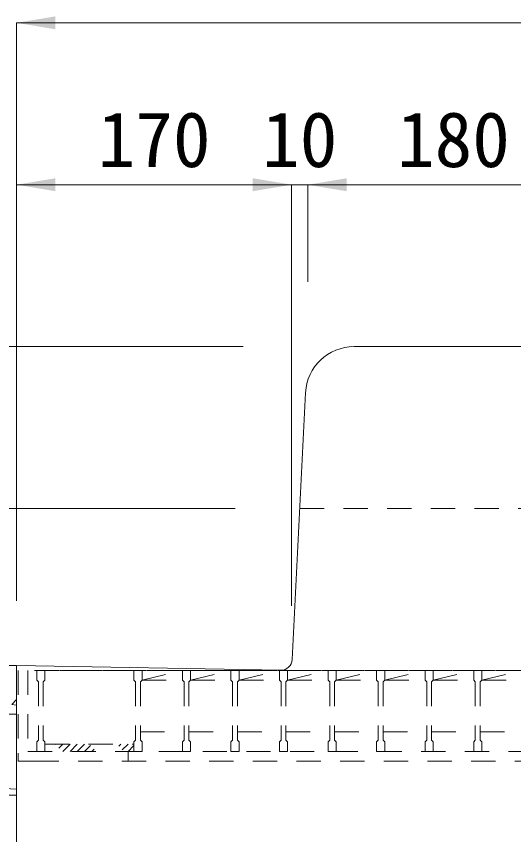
# Model space of a CAD drawing. Units: millimetres at full size, sheet at 1:20; some dimension numbers follow another scale. Extents: x 0 to 8400, y 0 to 13400.
# Drawn here: x 5830 to 6137, y 11394 to 11899 of the extents above; entities that cross this region are included whole.
import ezdxf
from ezdxf.enums import TextEntityAlignment as Align

# ---------------------------------------------------------------- set-up
doc = ezdxf.new("R2010")
doc.units = ezdxf.units.MM
doc.header["$LTSCALE"] = 20
doc.linetypes.add('USER1', pattern=[1.35, 0.75, -0.6])
for name, color, linetype, lineweight in [('ハッチング_基礎', 150, 'Continuous', 5), ('ハッチング_舗装', 7, 'Continuous', 20), ('寸法線', 7, 'Continuous', 13), ('本体', 2, 'Continuous', 20), ('舗装・基礎', 3, 'USER1', 9), ('ｸﾞﾚｰﾁﾝｸﾞ', 7, 'USER1', 9)]:
    doc.layers.add(name, color=color, linetype=linetype, lineweight=lineweight)
doc.styles.add('ＭＳ ゴシック', font='')
doc.styles.get('ＭＳ ゴシック').set_extended_font_data('MS Gothic')

# ---------------------------------------------------------------- blocks, each defined once
blk = doc.blocks.new('filled_arrow')
at = {"color": 0, "linetype": 'Continuous', "lineweight": -2}
blk.add_solid([(7.5, 1.25), (0, 0), (7.5, -1.25)], dxfattribs=at)

msp = doc.modelspace()

# ---------------------------------------------------------------- hatches: boundary and pattern name
at = {"layer": 'ｸﾞﾚｰﾁﾝｸﾞ'}
h = msp.add_hatch(dxfattribs=at)
h.set_pattern_fill('USER', color=256, style=0, pattern_type=2)
h.set_pattern_definition([(45, (5334.99, 11128.1), (-2.24506, 2.24506), [15, -12])])
h.paths.add_polyline_path([(5902.5, 11445.08), (5867, 11445.08), (5847.5, 11445.08), (5847.5, 11449.58), (5852, 11449.58), (5867, 11449.58), (5902.5, 11449.58)])

# ---------------------------------------------------------------- linework, layer by layer
at = {"layer": 'ハッチング_基礎'}
msp.add_line((5817.94, 11422.38), (5830, 11421.81), dxfattribs=at)
at = {"layer": 'ハッチング_舗装'}
for p, q in [((5827.04, 11474.07), (5830, 11473.61)), ((5827.05, 11474.06), (5830, 11477.13))]:
    msp.add_line(p, q, dxfattribs=at)
at = {"layer": '寸法線'}
for p, q in [((6370, 11895.09), (5830, 11895.09)), ((5830, 11538.09), (5830, 11895.09)), ((5830, 11795.09), (6000, 11795.09)), ((5830, 11538.09), (5830, 11795.09)), ((5952, 11795.09), (6058, 11795.09)), ((6000, 11535.09), (6000, 11795.09)), ((6000, 11535.09), (6000, 11795.09)), ((6010, 11735.09), (6010, 11795.09)), ((6010, 11795.09), (6190, 11795.09)), ((6010, 11735.09), (6010, 11795.09)), ((5970, 11695.09), (5570.06, 11695.09)), ((5970, 11695.09), (5650.06, 11695.09)), ((5965, 11595.09), (5650.06, 11595.09)), ((5965, 11595.09), (5650.06, 11595.09))]:
    msp.add_line(p, q, dxfattribs=at)
at = {"layer": '本体'}
for p, q in [((6038.54, 11695.09), (6161.46, 11695.09)), ((6008.57, 11666.58), (6000.34, 11501.85)), ((5830, 11498.09), (5830, 11365.09)), ((5830, 11498.09), (5993.22, 11495.21))]:
    msp.add_line(p, q, dxfattribs=at)
at = {"layer": '本体', "linetype": 'USER1', "lineweight": 9}
msp.add_line((6005, 11595.09), (6195, 11595.09), dxfattribs=at)
at = {"layer": '本体'}
for centre, radius, start, end in [((6038.54, 11665.09), 30, 90, 177.1376), ((5993.35, 11502.2), 7, 268.989, 357.1376)]:
    msp.add_arc(centre, radius, start, end, dxfattribs=at)
at = {"layer": '舗装・基礎', "linetype": 'Continuous', "lineweight": 20}
msp.add_line((5830, 11498.09), (5430, 11498.09), dxfattribs=at)
at = {"layer": '舗装・基礎'}
for p, q in [((5830, 11468.09), (5430, 11468.09)), ((5830, 11418.09), (5430, 11418.09))]:
    msp.add_line(p, q, dxfattribs=at)
at = {"layer": 'ｸﾞﾚｰﾁﾝｸﾞ'}
for p, q in [((6369, 11495.08), (5831, 11495.08)), ((5831, 11495.08), (5831, 11439.08)), ((5837, 11495.08), (5837, 11445.08)), ((6357.5, 11495.08), (5842.5, 11495.08)), ((5842.5, 11495.08), (5847.5, 11495.08)), ((5842.5, 11495.08), (5842.5, 11489.08)), ((5842.5, 11495.08), (5847.5, 11495.08)), ((5842.5, 11495.08), (5842.5, 11489.08)), ((5842.5, 11495.08), (5847.5, 11495.08)), ((5842.5, 11495.08), (5842.5, 11489.08)), ((5847.5, 11495.08), (5847.5, 11489.08)), ((5847.5, 11495.08), (5847.5, 11489.08)), ((5847.5, 11495.08), (5847.5, 11489.08)), ((5902.5, 11495.08), (5907.5, 11495.08)), ((5902.5, 11495.08), (5902.5, 11489.08)), ((5902.5, 11495.08), (5907.5, 11495.08)), ((5902.5, 11495.08), (5902.5, 11489.08)), ((5902.5, 11495.08), (5907.5, 11495.08)), ((5902.5, 11495.08), (5902.5, 11489.08)), ((5907.5, 11489.08), (5932.5, 11495.08)), ((5907.5, 11495.08), (5907.5, 11489.08)), ((5907.5, 11495.08), (5907.5, 11489.08)), ((5907.5, 11495.08), (5907.5, 11489.08)), ((5932.5, 11495.08), (5937.5, 11495.08)), ((5932.5, 11495.08), (5932.5, 11489.08)), ((5932.5, 11495.08), (5937.5, 11495.08)), ((5932.5, 11495.08), (5932.5, 11489.08)), ((5932.5, 11495.08), (5937.5, 11495.08)), ((5932.5, 11495.08), (5932.5, 11489.08)), ((5937.5, 11489.08), (5962.5, 11495.08)), ((5937.5, 11495.08), (5937.5, 11489.08)), ((5937.5, 11495.08), (5937.5, 11489.08)), ((5937.5, 11495.08), (5937.5, 11489.08)), ((5962.5, 11495.08), (5967.5, 11495.08)), ((5962.5, 11495.08), (5962.5, 11489.08)), ((5962.5, 11495.08), (5967.5, 11495.08)), ((5962.5, 11495.08), (5962.5, 11489.08)), ((5962.5, 11495.08), (5967.5, 11495.08)), ((5962.5, 11495.08), (5962.5, 11489.08)), ((5967.5, 11489.08), (5992.5, 11495.08)), ((5967.5, 11495.08), (5967.5, 11489.08)), ((5967.5, 11495.08), (5967.5, 11489.08)), ((5967.5, 11495.08), (5967.5, 11489.08)), ((5992.5, 11495.08), (5997.5, 11495.08)), ((5992.5, 11495.08), (5992.5, 11489.08)), ((5992.5, 11495.08), (5997.5, 11495.08)), ((5992.5, 11495.08), (5992.5, 11489.08)), ((5992.5, 11495.08), (5997.5, 11495.08)), ((5992.5, 11495.08), (5992.5, 11489.08)), ((5997.5, 11489.08), (6022.5, 11495.08)), ((5997.5, 11495.08), (5997.5, 11489.08)), ((5997.5, 11495.08), (5997.5, 11489.08)), ((5997.5, 11495.08), (5997.5, 11489.08)), ((6022.5, 11495.08), (6027.5, 11495.08)), ((6022.5, 11495.08), (6022.5, 11489.08)), ((6022.5, 11495.08), (6027.5, 11495.08)), ((6022.5, 11495.08), (6022.5, 11489.08)), ((6022.5, 11495.08), (6027.5, 11495.08)), ((6022.5, 11495.08), (6022.5, 11489.08)), ((6027.5, 11489.08), (6052.5, 11495.08)), ((6027.5, 11495.08), (6027.5, 11489.08)), ((6027.5, 11495.08), (6027.5, 11489.08)), ((6027.5, 11495.08), (6027.5, 11489.08)), ((6052.5, 11495.08), (6057.5, 11495.08)), ((6052.5, 11495.08), (6052.5, 11489.08)), ((6052.5, 11495.08), (6057.5, 11495.08)), ((6052.5, 11495.08), (6052.5, 11489.08)), ((6052.5, 11495.08), (6057.5, 11495.08)), ((6052.5, 11495.08), (6052.5, 11489.08)), ((6057.5, 11489.08), (6082.5, 11495.08)), ((6057.5, 11495.08), (6057.5, 11489.08)), ((6057.5, 11495.08), (6057.5, 11489.08)), ((6057.5, 11495.08), (6057.5, 11489.08)), ((6082.5, 11495.08), (6087.5, 11495.08)), ((6082.5, 11495.08), (6087.5, 11495.08)), ((6082.5, 11495.08), (6087.5, 11495.08)), ((6082.5, 11495.08), (6082.5, 11489.08)), ((6082.5, 11495.08), (6082.5, 11489.08)), ((6082.5, 11495.08), (6082.5, 11489.08)), ((6087.5, 11495.08), (6087.5, 11489.08)), ((6087.5, 11495.08), (6087.5, 11489.08)), ((6087.5, 11495.08), (6087.5, 11489.08)), ((6087.5, 11489.08), (6112.5, 11495.08)), ((6112.5, 11495.08), (6117.5, 11495.08)), ((6112.5, 11495.08), (6117.5, 11495.08)), ((6112.5, 11495.08), (6117.5, 11495.08)), ((6112.5, 11495.08), (6112.5, 11489.08)), ((6112.5, 11495.08), (6112.5, 11489.08)), ((6112.5, 11495.08), (6112.5, 11489.08)), ((6117.5, 11495.08), (6117.5, 11489.08)), ((6117.5, 11495.08), (6117.5, 11489.08)), ((6117.5, 11495.08), (6117.5, 11489.08)), ((6117.5, 11489.08), (6142.5, 11495.08)), ((5842.5, 11489.08), (5843.5, 11488.08)), ((5842.5, 11489.08), (5843.5, 11488.08)), ((5842.5, 11489.08), (5843.5, 11488.08)), ((5847.5, 11489.08), (5846.5, 11488.08)), ((5847.5, 11489.08), (5846.5, 11488.08)), ((5847.5, 11489.08), (5846.5, 11488.08)), ((5902.5, 11489.08), (5903.5, 11488.08)), ((5902.5, 11489.08), (5903.5, 11488.08)), ((5902.5, 11489.08), (5903.5, 11488.08)), ((5907.5, 11489.08), (5906.5, 11488.08)), ((5907.5, 11489.08), (5906.5, 11488.08)), ((5907.5, 11489.08), (5906.5, 11488.08)), ((5907.5, 11489.08), (5932.5, 11489.08)), ((5932.5, 11489.08), (5933.5, 11488.08)), ((5932.5, 11489.08), (5933.5, 11488.08)), ((5932.5, 11489.08), (5933.5, 11488.08)), ((5937.5, 11489.08), (5936.5, 11488.08)), ((5937.5, 11489.08), (5936.5, 11488.08)), ((5937.5, 11489.08), (5936.5, 11488.08)), ((5937.5, 11489.08), (5962.5, 11489.08)), ((5962.5, 11489.08), (5963.5, 11488.08)), ((5962.5, 11489.08), (5963.5, 11488.08)), ((5962.5, 11489.08), (5963.5, 11488.08)), ((5967.5, 11489.08), (5966.5, 11488.08)), ((5967.5, 11489.08), (5966.5, 11488.08)), ((5967.5, 11489.08), (5966.5, 11488.08)), ((5967.5, 11489.08), (5992.5, 11489.08)), ((5992.5, 11489.08), (5993.5, 11488.08)), ((5992.5, 11489.08), (5993.5, 11488.08)), ((5992.5, 11489.08), (5993.5, 11488.08)), ((5997.5, 11489.08), (5996.5, 11488.08)), ((5997.5, 11489.08), (5996.5, 11488.08)), ((5997.5, 11489.08), (5996.5, 11488.08)), ((5997.5, 11489.08), (6022.5, 11489.08)), ((6022.5, 11489.08), (6023.5, 11488.08)), ((6022.5, 11489.08), (6023.5, 11488.08)), ((6022.5, 11489.08), (6023.5, 11488.08)), ((6027.5, 11489.08), (6026.5, 11488.08)), ((6027.5, 11489.08), (6026.5, 11488.08)), ((6027.5, 11489.08), (6026.5, 11488.08)), ((6027.5, 11489.08), (6052.5, 11489.08)), ((6052.5, 11489.08), (6053.5, 11488.08)), ((6052.5, 11489.08), (6053.5, 11488.08)), ((6052.5, 11489.08), (6053.5, 11488.08)), ((6057.5, 11489.08), (6056.5, 11488.08)), ((6057.5, 11489.08), (6056.5, 11488.08)), ((6057.5, 11489.08), (6056.5, 11488.08)), ((6057.5, 11489.08), (6082.5, 11489.08)), ((6082.5, 11489.08), (6083.5, 11488.08)), ((6082.5, 11489.08), (6083.5, 11488.08)), ((6082.5, 11489.08), (6083.5, 11488.08)), ((6087.5, 11489.08), (6086.5, 11488.08)), ((6087.5, 11489.08), (6086.5, 11488.08)), ((6087.5, 11489.08), (6086.5, 11488.08)), ((6087.5, 11489.08), (6112.5, 11489.08)), ((6112.5, 11489.08), (6113.5, 11488.08)), ((6112.5, 11489.08), (6113.5, 11488.08)), ((6112.5, 11489.08), (6113.5, 11488.08)), ((6117.5, 11489.08), (6116.5, 11488.08)), ((6117.5, 11489.08), (6116.5, 11488.08)), ((6117.5, 11489.08), (6116.5, 11488.08)), ((6117.5, 11489.08), (6142.5, 11489.08)), ((5843.5, 11488.08), (5843.5, 11452.08)), ((5843.5, 11488.08), (5843.5, 11452.08)), ((5843.5, 11488.08), (5843.5, 11452.08)), ((5846.5, 11488.08), (5846.5, 11452.08)), ((5846.5, 11488.08), (5846.5, 11452.08)), ((5846.5, 11488.08), (5846.5, 11452.08)), ((5903.5, 11488.08), (5903.5, 11452.08)), ((5903.5, 11488.08), (5903.5, 11452.08)), ((5903.5, 11488.08), (5903.5, 11452.08)), ((5906.5, 11488.08), (5906.5, 11452.08)), ((5906.5, 11488.08), (5906.5, 11452.08)), ((5906.5, 11488.08), (5906.5, 11452.08)), ((5933.5, 11488.08), (5933.5, 11452.08)), ((5933.5, 11488.08), (5933.5, 11452.08)), ((5933.5, 11488.08), (5933.5, 11452.08)), ((5936.5, 11488.08), (5936.5, 11452.08)), ((5936.5, 11488.08), (5936.5, 11452.08)), ((5936.5, 11488.08), (5936.5, 11452.08)), ((5963.5, 11488.08), (5963.5, 11452.08)), ((5963.5, 11488.08), (5963.5, 11452.08)), ((5963.5, 11488.08), (5963.5, 11452.08)), ((5966.5, 11488.08), (5966.5, 11452.08)), ((5966.5, 11488.08), (5966.5, 11452.08)), ((5966.5, 11488.08), (5966.5, 11452.08)), ((5993.5, 11488.08), (5993.5, 11452.08)), ((5993.5, 11488.08), (5993.5, 11452.08)), ((5993.5, 11488.08), (5993.5, 11452.08)), ((5996.5, 11488.08), (5996.5, 11452.08)), ((5996.5, 11488.08), (5996.5, 11452.08)), ((5996.5, 11488.08), (5996.5, 11452.08)), ((6023.5, 11488.08), (6023.5, 11452.08)), ((6023.5, 11488.08), (6023.5, 11452.08)), ((6023.5, 11488.08), (6023.5, 11452.08)), ((6026.5, 11488.08), (6026.5, 11452.08)), ((6026.5, 11488.08), (6026.5, 11452.08)), ((6026.5, 11488.08), (6026.5, 11452.08)), ((6053.5, 11488.08), (6053.5, 11452.08)), ((6053.5, 11488.08), (6053.5, 11452.08)), ((6053.5, 11488.08), (6053.5, 11452.08)), ((6056.5, 11488.08), (6056.5, 11452.08)), ((6056.5, 11488.08), (6056.5, 11452.08)), ((6056.5, 11488.08), (6056.5, 11452.08)), ((6083.5, 11488.08), (6083.5, 11452.08)), ((6083.5, 11488.08), (6083.5, 11452.08)), ((6083.5, 11488.08), (6083.5, 11452.08)), ((6086.5, 11488.08), (6086.5, 11452.08)), ((6086.5, 11488.08), (6086.5, 11452.08)), ((6086.5, 11488.08), (6086.5, 11452.08)), ((6113.5, 11488.08), (6113.5, 11452.08)), ((6113.5, 11488.08), (6113.5, 11452.08)), ((6113.5, 11488.08), (6113.5, 11452.08)), ((6116.5, 11488.08), (6116.5, 11452.08)), ((6116.5, 11488.08), (6116.5, 11452.08)), ((6116.5, 11488.08), (6116.5, 11452.08)), ((5906.5, 11457.08), (5933.5, 11457.08)), ((5936.5, 11457.08), (5963.5, 11457.08)), ((5966.5, 11457.08), (5993.5, 11457.08)), ((5996.5, 11457.08), (6023.5, 11457.08)), ((6026.5, 11457.08), (6053.5, 11457.08)), ((6056.5, 11457.08), (6083.5, 11457.08)), ((6086.5, 11457.08), (6113.5, 11457.08)), ((6116.5, 11457.08), (6143.5, 11457.08)), ((5842.5, 11451.08), (5843.5, 11452.08)), ((5842.5, 11451.08), (5843.5, 11452.08)), ((5842.5, 11451.08), (5843.5, 11452.08)), ((5842.5, 11445.08), (5842.5, 11451.08)), ((5842.5, 11445.08), (5842.5, 11451.08)), ((5842.5, 11445.08), (5842.5, 11451.08)), ((5847.5, 11451.08), (5846.5, 11452.08)), ((5847.5, 11451.08), (5846.5, 11452.08)), ((5847.5, 11451.08), (5846.5, 11452.08)), ((5847.5, 11445.08), (5847.5, 11451.08)), ((5847.5, 11445.08), (5847.5, 11451.08)), ((5847.5, 11445.08), (5847.5, 11451.08)), ((5847.5, 11449.58), (5902.5, 11449.58)), ((5902.5, 11451.08), (5903.5, 11452.08)), ((5902.5, 11451.08), (5903.5, 11452.08)), ((5902.5, 11451.08), (5903.5, 11452.08)), ((5902.5, 11445.08), (5902.5, 11451.08)), ((5902.5, 11445.08), (5902.5, 11451.08)), ((5902.5, 11445.08), (5902.5, 11451.08)), ((5907.5, 11451.08), (5906.5, 11452.08)), ((5907.5, 11451.08), (5906.5, 11452.08)), ((5907.5, 11451.08), (5906.5, 11452.08)), ((5907.5, 11445.08), (5907.5, 11451.08)), ((5907.5, 11445.08), (5907.5, 11451.08)), ((5907.5, 11445.08), (5907.5, 11451.08)), ((5932.5, 11451.08), (5933.5, 11452.08)), ((5932.5, 11451.08), (5933.5, 11452.08)), ((5932.5, 11451.08), (5933.5, 11452.08)), ((5932.5, 11445.08), (5932.5, 11451.08)), ((5932.5, 11445.08), (5932.5, 11451.08)), ((5932.5, 11445.08), (5932.5, 11451.08)), ((5937.5, 11451.08), (5936.5, 11452.08)), ((5937.5, 11451.08), (5936.5, 11452.08)), ((5937.5, 11451.08), (5936.5, 11452.08)), ((5937.5, 11445.08), (5937.5, 11451.08)), ((5937.5, 11445.08), (5937.5, 11451.08)), ((5937.5, 11445.08), (5937.5, 11451.08)), ((5962.5, 11451.08), (5963.5, 11452.08)), ((5962.5, 11451.08), (5963.5, 11452.08)), ((5962.5, 11451.08), (5963.5, 11452.08)), ((5962.5, 11445.08), (5962.5, 11451.08)), ((5962.5, 11445.08), (5962.5, 11451.08)), ((5962.5, 11445.08), (5962.5, 11451.08)), ((5967.5, 11451.08), (5966.5, 11452.08)), ((5967.5, 11451.08), (5966.5, 11452.08)), ((5967.5, 11451.08), (5966.5, 11452.08)), ((5967.5, 11445.08), (5967.5, 11451.08)), ((5967.5, 11445.08), (5967.5, 11451.08)), ((5967.5, 11445.08), (5967.5, 11451.08)), ((5992.5, 11451.08), (5993.5, 11452.08)), ((5992.5, 11451.08), (5993.5, 11452.08)), ((5992.5, 11451.08), (5993.5, 11452.08)), ((5992.5, 11445.08), (5992.5, 11451.08)), ((5992.5, 11445.08), (5992.5, 11451.08)), ((5992.5, 11445.08), (5992.5, 11451.08)), ((5997.5, 11451.08), (5996.5, 11452.08)), ((5997.5, 11451.08), (5996.5, 11452.08)), ((5997.5, 11451.08), (5996.5, 11452.08)), ((5997.5, 11445.08), (5997.5, 11451.08)), ((5997.5, 11445.08), (5997.5, 11451.08)), ((5997.5, 11445.08), (5997.5, 11451.08)), ((6022.5, 11451.08), (6023.5, 11452.08)), ((6022.5, 11451.08), (6023.5, 11452.08)), ((6022.5, 11451.08), (6023.5, 11452.08)), ((6022.5, 11445.08), (6022.5, 11451.08)), ((6022.5, 11445.08), (6022.5, 11451.08)), ((6022.5, 11445.08), (6022.5, 11451.08)), ((6027.5, 11451.08), (6026.5, 11452.08)), ((6027.5, 11451.08), (6026.5, 11452.08)), ((6027.5, 11451.08), (6026.5, 11452.08)), ((6027.5, 11445.08), (6027.5, 11451.08)), ((6027.5, 11445.08), (6027.5, 11451.08)), ((6027.5, 11445.08), (6027.5, 11451.08)), ((6052.5, 11451.08), (6053.5, 11452.08)), ((6052.5, 11451.08), (6053.5, 11452.08)), ((6052.5, 11451.08), (6053.5, 11452.08)), ((6052.5, 11445.08), (6052.5, 11451.08)), ((6052.5, 11445.08), (6052.5, 11451.08)), ((6052.5, 11445.08), (6052.5, 11451.08)), ((6057.5, 11451.08), (6056.5, 11452.08)), ((6057.5, 11451.08), (6056.5, 11452.08)), ((6057.5, 11451.08), (6056.5, 11452.08)), ((6057.5, 11445.08), (6057.5, 11451.08)), ((6057.5, 11445.08), (6057.5, 11451.08)), ((6057.5, 11445.08), (6057.5, 11451.08)), ((6082.5, 11451.08), (6083.5, 11452.08)), ((6082.5, 11451.08), (6083.5, 11452.08)), ((6082.5, 11451.08), (6083.5, 11452.08)), ((6082.5, 11445.08), (6082.5, 11451.08)), ((6082.5, 11445.08), (6082.5, 11451.08)), ((6082.5, 11445.08), (6082.5, 11451.08)), ((6087.5, 11451.08), (6086.5, 11452.08)), ((6087.5, 11451.08), (6086.5, 11452.08)), ((6087.5, 11451.08), (6086.5, 11452.08)), ((6087.5, 11445.08), (6087.5, 11451.08)), ((6087.5, 11445.08), (6087.5, 11451.08)), ((6087.5, 11445.08), (6087.5, 11451.08)), ((6112.5, 11451.08), (6113.5, 11452.08)), ((6112.5, 11451.08), (6113.5, 11452.08)), ((6112.5, 11451.08), (6113.5, 11452.08)), ((6112.5, 11445.08), (6112.5, 11451.08)), ((6112.5, 11445.08), (6112.5, 11451.08)), ((6112.5, 11445.08), (6112.5, 11451.08)), ((6117.5, 11451.08), (6116.5, 11452.08)), ((6117.5, 11451.08), (6116.5, 11452.08)), ((6117.5, 11451.08), (6116.5, 11452.08)), ((6117.5, 11445.08), (6117.5, 11451.08)), ((6117.5, 11445.08), (6117.5, 11451.08)), ((6117.5, 11445.08), (6117.5, 11451.08)), ((5831, 11439.08), (5831, 11444.08)), ((5837, 11445.08), (6363, 11445.08)), ((5842.5, 11445.08), (5847.5, 11445.08)), ((5842.5, 11445.08), (5847.5, 11445.08)), ((5842.5, 11445.08), (5847.5, 11445.08)), ((5899, 11445.08), (5899, 11439.08)), ((5902.5, 11445.08), (5907.5, 11445.08)), ((5902.5, 11445.08), (5907.5, 11445.08)), ((5902.5, 11445.08), (5907.5, 11445.08)), ((5932.5, 11445.08), (5937.5, 11445.08)), ((5932.5, 11445.08), (5937.5, 11445.08)), ((5932.5, 11445.08), (5937.5, 11445.08)), ((5962.5, 11445.08), (5967.5, 11445.08)), ((5962.5, 11445.08), (5967.5, 11445.08)), ((5962.5, 11445.08), (5967.5, 11445.08)), ((5992.5, 11445.08), (5997.5, 11445.08)), ((5992.5, 11445.08), (5997.5, 11445.08)), ((5992.5, 11445.08), (5997.5, 11445.08)), ((6022.5, 11445.08), (6027.5, 11445.08)), ((6022.5, 11445.08), (6027.5, 11445.08)), ((6022.5, 11445.08), (6027.5, 11445.08)), ((6052.5, 11445.08), (6057.5, 11445.08)), ((6052.5, 11445.08), (6057.5, 11445.08)), ((6052.5, 11445.08), (6057.5, 11445.08)), ((6082.5, 11445.08), (6087.5, 11445.08)), ((6082.5, 11445.08), (6087.5, 11445.08)), ((6082.5, 11445.08), (6087.5, 11445.08)), ((6112.5, 11445.08), (6117.5, 11445.08)), ((6112.5, 11445.08), (6117.5, 11445.08)), ((6112.5, 11445.08), (6117.5, 11445.08)), ((6369, 11439.08), (5831, 11439.08)), ((5831, 11439.08), (5841, 11439.08))]:
    msp.add_line(p, q, dxfattribs=at)

# ---------------------------------------------------------------- block references
at = {"layer": '寸法線', "xscale": 3.2, "yscale": 3.2}
for p in [(5830, 11895.09), (5830, 11795.09), (6010, 11795.09), (6010, 11795.09)]:
    msp.add_blockref('filled_arrow', p, dxfattribs=at)
at = {"layer": '寸法線', "xscale": 3.2, "yscale": 3.2, "rotation": 180}
msp.add_blockref('filled_arrow', (6000, 11795.09), dxfattribs=at)
msp.add_blockref('filled_arrow', (6000, 11795.09), dxfattribs=at)

# ---------------------------------------------------------------- texts
at = {"layer": '寸法線', "style": 'ＭＳ ゴシック'}
for s, p in [('170', (5915, 11823.09)), ('10', (6005, 11823.09)), ('180', (6100, 11823.09))]:
    msp.add_text(s, height=34.18, dxfattribs=at).set_placement(p, align=Align.MIDDLE_CENTER)

doc.saveas('drawing.dxf')
